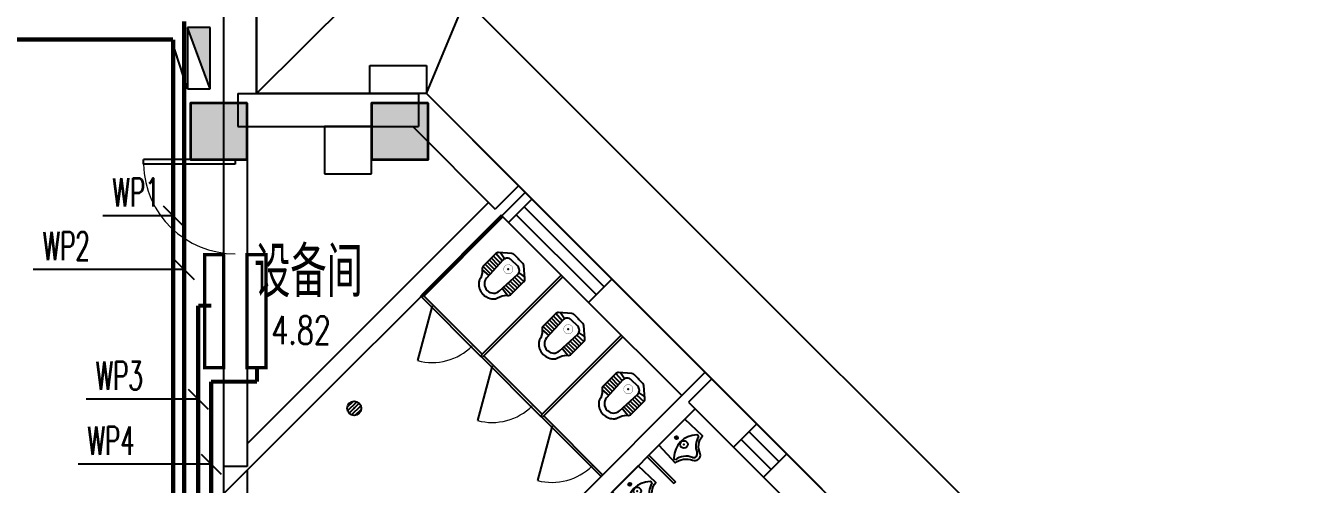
# Model space of a CAD drawing. Extents: x 815029915 to 815825525, y 579155098 to 579748855.
# Drawn here: x 815353715 to 815367232, y 579478068 to 579482940 of the extents above; entities that cross this region are included whole.
import ezdxf

# ---------------------------------------------------------------- set-up
doc = ezdxf.new("R2010")
doc.units = 0
doc.header["$LTSCALE"] = 100
doc.header["$MEASUREMENT"] = 0
for name, color, linetype in [('AXIS', 3, 'Continuous'), ('COLUMN', 9, 'Continuous'), ('DOOR_FIRE', 4, 'Continuous'), ('GROUND', 2, 'Continuous'), ('H-供暖-散热器', 4, 'Continuous'), ('LATRINE', 6, 'Continuous'), ('LVTRY', 6, 'Continuous'), ('P-消火栓', 7, 'Continuous'), ('SPACE', 7, 'Continuous'), ('WALL', 9, 'Continuous'), ('WINDOW', 4, 'Continuous'), ('电-强电平面-标注', 3, 'Continuous'), ('电-强电平面-线缆', 3, 'Continuous')]:
    doc.layers.add(name, color=color, linetype=linetype)
doc.layers.add('柱填充', color=9, linetype='Continuous', lineweight=18)
doc.layers.add('砼柱', color=2, linetype='Continuous', lineweight=35)
doc.styles.add('_TCH_DIM_T3', font='SIMPLEX', dxfattribs={"width": 0.705882, "bigfont": 'GBCBIG'})
doc.styles.add('_TCH_SPACE', font='SIMPLEX', dxfattribs={"height": 5, "bigfont": 'GBCBIG'})
doc.styles.add('ELEC-DIM', font='simplex.shx', dxfattribs={"width": 0.6, "bigfont": 'HZTXT.shx'})
doc.dimstyles.new('_TCH_ARCH-100', dxfattribs={"dimscale": 100, "dimtxt": 2.975, "dimasz": 1, "dimexe": 2.5, "dimexo": 3, "dimgap": 1, "dimtad": 1, "dimdec": 0, "dimzin": 0, "dimdsep": 46, "dimtxsty": '_TCH_DIM_T3', "dimblk": 'ARCHTICK', "dimcen": 0.09, "dimclrt": 7, "dimazin": 2, "dimtfac": 1, "dimtdec": 0, "dimtix": 1, "dimtmove": 2, "dimatfit": 3, "dimfxl": 0, "dimtolj": 1, "dimtzin": 0, "dimarcsym": 0})

# ---------------------------------------------------------------- blocks, each defined once
blk = doc.blocks.new('$TWTSYS$00000508')
for p, q in [((-0.5, 0.5), (0.324, 1.224)), ((-0.5, 0.5), (-0.5, -0.5)), ((-0.5, -0.5), (0.5, 0.5)), ((0.5, 0.5), (-0.5, 0.5)), ((0.5, -0.5), (0.5, 0.5)), ((-0.5, -0.5), (0.5, -0.5))]:
    blk.add_line(p, q)
blk.add_solid([(0.5, -0.5), (0.5, 0.5), (-0.5, -0.5)])
blk = doc.blocks.new('$TCHSYS$WIN2D')
for p, q in [((-0.5, 0.5), (0.5, 0.5)), ((-0.5, 0.5), (-0.5, -0.5)), ((0.5, 0.5), (0.5, -0.5)), ((0.5, 0.167), (-0.5, 0.167)), ((0.5, -0.167), (-0.5, -0.167)), ((-0.5, -0.5), (0.5, -0.5))]:
    blk.add_line(p, q)
blk = doc.blocks.new('$lvtry$00000171')
for p, q in [((-74, 11), (-11, 74)), ((-70, -27), (27, 70)), ((-53, -53), (53, 53)), ((-27, -70), (70, 27)), ((11, -74), (74, -11))]:
    blk.add_line(p, q)
blk.add_circle((0, 0), 75)
blk.add_point((0, 0))
blk = doc.blocks.new('$lvtry$00000227')
at = {"color": 0}
blk.add_line((-181, -234), (-181, -234), dxfattribs=at)
blk.add_lwpolyline([(53, -374, -0.307493), (205, -257), (195, 0), (-195, 0), (-205, -256, -0.265776), (-54, -366, 0.591279)], format="xyb", close=True, dxfattribs=at)
for centre, radius in [((-6, -75), 15.8), ((-1, -182), 40.3)]:
    blk.add_circle(centre, radius, dxfattribs=at)
for centre, radius, start, end in [((-161, -223), 22.7, 134.5857, 206.4573), ((-200, -412), 179, 22.2984, 83.8043), ((-5, -382), 245, 45.4143, 134.5857), ((199, -407), 174, 100.5676, 157.7034), ((153, -222), 20.3, 314.5857, 45.4143), ((1, -326), 39.6, 206.4354, 337.7034)]:
    blk.add_arc(centre, radius, start, end, dxfattribs=at)
for p in [(-6, -75), (-1, -182)]:
    blk.add_point(p, dxfattribs=at)
blk = doc.blocks.new('$TCHSYS$APDOOR2D')
blk.add_line((0.5, 0), (0, 0.866))
at = {"lineweight": 13}
blk.add_arc((0.5, 0), 1, 120, 180, dxfattribs=at)
blk = doc.blocks.new('$lvtry$00000205')
at = {"color": 0}
for p, q in [((-109, -134, 0), (-210, -128, 0)), ((-106, -103, 0), (-182, -88, 0)), ((-109, -124, 0), (-97, -382, 0)), ((48, -60, 0), (-48, -60, 0)), ((97, -382, 0), (109, -124, 0)), ((106, -103, 0), (182, -88, 0)), ((109, -134, 0), (210, -128, 0)), ((-107, -166, 0), (-210, -166, 0)), ((-106, -197, 0), (-210, -197, 0)), ((-104, -227, 0), (-210, -227, 0)), ((-103, -258, 0), (-210, -258, 0)), ((103, -258, 0), (210, -258, 0)), ((104, -227, 0), (210, -227, 0)), ((106, -197, 0), (210, -197, 0)), ((107, -166, 0), (210, -166, 0)), ((-101, -289, 0), (-210, -289, 0)), ((-100, -320, 0), (-210, -320, 0)), ((-191, -354, 0), (-99, -345, 0)), ((191, -354, 0), (99, -345, 0)), ((100, -320, 0), (210, -320, 0)), ((101, -289, 0), (210, -289, 0)), ((-4, -470, 0), (4, -470, 0))]:
    blk.add_line(p, q, dxfattribs=at)
at = {"color": 0, "elevation": 0}
blk.add_lwpolyline([(184, -360, -0.046574), (191, -354, 0.248797), (210, -318), (210, -128, 0.218491), (198, -101), (90, -9, 0.179479), (67, 0), (-67, 0, 0.179479), (-90, -9), (-198, -101, 0.218491), (-210, -128), (-210, -318, 0.248797), (-191, -354, -0.046574), (-184, -360, -0.139709), (-135, -448, 0.12003), (-120, -477, 0.218108), (-4, -530), (4, -530, 0.218108), (120, -477, 0.12003), (135, -448, -0.139709)], format="xyb", close=True, dxfattribs=at)
at = {"color": 0, "const_width": 3, "elevation": 0}
blk.add_lwpolyline([(49, -153, 1), (-49, -153, 1)], format="xyb", close=True, dxfattribs=at)
at = {"color": 0}
for centre, radius, start, end in [((-48, -121, 0), 61, 90, 182.693), ((48, -121, 0), 61, 357.307, 90), ((-4, -377, 0), 92.8, 182.693, 270), ((4, -377, 0), 92.8, 270, 357.307)]:
    blk.add_arc(centre, radius, start, end, dxfattribs=at)
for p in [(0, 0), (0, -153, 0)]:
    blk.add_point(p, dxfattribs=at)
blk = doc.blocks.new('$DorLib2D$00000001')
for p, q in [((0.45, 0.975), (0.5, 0.975)), ((0.45, 0), (0.45, 0.975)), ((0.5, 0), (0.5, 0.975)), ((0.5, 0), (0.45, 0))]:
    blk.add_line(p, q)
at = {"lineweight": 13}
blk.add_arc((0.475, 0), 0.975, 91.4693, 180, dxfattribs=at)
blk = doc.blocks.new('_ArchTick')
at = {"color": 0, "linetype": 'ByBlock', "const_width": 0.4}
blk.add_lwpolyline([(-0.5, -0.5), (0.5, 0.5)], dxfattribs=at)
blk = doc.blocks.new('*D352')
at = {"layer": 'AXIS', "color": 0, "lineweight": -2, "transparency": 16777216}
for p, q in [((815363683, 579487815), (815365982, 579490113)), ((815365805, 579489936), (815403281, 579452460)), ((815401160, 579450338), (815403458, 579452636))]:
    blk.add_line(p, q, dxfattribs=at)
at = {"layer": 'Defpoints', "color": 0, "transparency": 16777216}
for p in [(815363471, 579487603), (815403281, 579452460), (815400948, 579450126)]:
    blk.add_point(p, dxfattribs=at)
at = {"layer": 'AXIS', "color": 0, "lineweight": -2, "transparency": 16777216, "xscale": 100, "yscale": 100, "zscale": 100}
for p, rotation in [((815365805, 579489936), 135.0000000001822), ((815403281, 579452460), 315.0000000001822)]:
    blk.add_blockref('_ArchTick', p, dxfattribs=dict(at, rotation=rotation))
at = {"layer": 'AXIS', "color": 7, "transparency": 16777216, "insert": (815384719, 579471374), "char_height": 297.5, "attachment_point": 5, "rotation": 315, "style": '_TCH_DIM_T3'}
blk.add_mtext('\\A1;53000', dxfattribs=at)

msp = doc.modelspace()

# ---------------------------------------------------------------- hatches: boundary and pattern name
at = {"layer": '柱填充', "lineweight": 18}
for points in [[(815356066.1, 579482116.7), (815355466.1, 579482116.7), (815355466.1, 579481516.7), (815356066.1, 579481516.7)], [(815357986.1, 579482116.7), (815357386.1, 579482116.7), (815357386.1, 579481516.7), (815357986.1, 579481516.7)]]:
    msp.add_hatch(color=250, dxfattribs=at).paths.add_polyline_path(points)

# ---------------------------------------------------------------- linework, layer by layer
for p, q in [((815356166.1, 579482216.7), (815356166.1, 579483716.7)), ((815357368, 579482216.7), (815357368, 579482516.7)), ((815357368, 579482516.7), (815357968, 579482516.7)), ((815357968, 579482516.7), (815357968, 579482216.7)), ((815357968, 579482216.7), (815356166.1, 579482216.7)), ((815366370.4, 579473814.2), (815357968, 579482216.7)), ((815357386.1, 579481866.7), (815356886.1, 579481866.7)), ((815356886.1, 579481866.7), (815356886.1, 579481366.7)), ((815357386.1, 579481366.7), (815357386.1, 579481866.7)), ((815356886.1, 579481366.7), (815357386.1, 579481366.7))]:
    msp.add_line(p, q)
at = {"layer": 'COLUMN'}
for points in [[(815355466.1, 579481516.7), (815356066.1, 579481516.7), (815356066.1, 579482116.7), (815355466.1, 579482116.7)], [(815357386.1, 579481516.7), (815357986.1, 579481516.7), (815357986.1, 579482116.7), (815357386.1, 579482116.7)]]:
    msp.add_lwpolyline(points, close=True, dxfattribs=at)
at = {"layer": 'DOOR_FIRE'}
for p, q in [((815355816.1, 579481516.7), (815355816.1, 579480516.7)), ((815356066.1, 579481516.7), (815356066.1, 579480516.7))]:
    msp.add_line(p, q, dxfattribs=at)
at = {"layer": 'GROUND'}
for p, q in [((815356166.1, 579482216.7), (815357166.1, 579483216.7)), ((815357968, 579482216.7), (815358382.2, 579483216.7))]:
    msp.add_line(p, q, dxfattribs=at)
for points in [[(815357166.1, 579459616.7), (815357166.1, 579463643.9), (815376340.6, 579444469.3), (815374007.2, 579442135.9), (815384189.5, 579431953.5), (815394371.9, 579442135.9), (815390341.4, 579446166.4), (815396493.2, 579452318.2), (815369976.7, 579478834.7), (815366370.4, 579475228.5), (815358382.2, 579483216.7), (815357166.1, 579483216.7), (815357166.1, 579484716.7), (815341866.1, 579484716.7), (815341866.1, 579485616.7), (815333466.1, 579485616.7), (815333466.1, 579478716.7), (815329866.1, 579478716.7), (815329866.1, 579481716.7), (815309466.1, 579481716.7)], [(815356166.1, 579459616.7), (815356166.1, 579466058.1), (815377754.9, 579444469.3), (815375421.4, 579442135.9), (815384189.5, 579433367.7), (815392957.6, 579442135.9), (815388927.1, 579446166.4), (815395079, 579452318.2), (815369976.7, 579477420.5), (815366370.4, 579473814.2), (815357968, 579482216.7), (815356166.1, 579482216.7), (815356166.1, 579483716.7), (815340866.1, 579483716.7), (815340866.1, 579484616.7), (815334466.1, 579484616.7), (815334466.1, 579477716.7), (815328866.1, 579477716.7), (815328866.1, 579480716.7), (815310466.1, 579480716.7)]]:
    msp.add_lwpolyline(points, dxfattribs=at)
at = {"layer": 'H-供暖-散热器', "const_width": 35}
for points in [[(815355816.1, 579479308.8), (815355816.1, 579480508.8), (815355616.1, 579480508.8), (815355616.1, 579479308.8)], [(815356266.1, 579479308.8), (815356266.1, 579480508.8), (815356066.1, 579480508.8), (815356066.1, 579479308.8)]]:
    msp.add_lwpolyline(points, close=True, dxfattribs=at)
at = {"layer": 'LATRINE'}
for p, q in [((815358763.3, 579480926.4), (815357914.8, 579480077.8)), ((815358781, 579480908.7), (815357932.5, 579480060.2)), ((815358781, 579480908.7), (815358763.3, 579480926.4)), ((815359399.6, 579480290.1), (815358551.1, 579479441.6)), ((815359417.3, 579480272.4), (815359399.6, 579480290.1)), ((815359417.3, 579480272.4), (815358568.7, 579479423.9)), ((815358551.1, 579479423.9), (815357906, 579480069)), ((815357932.5, 579480060.2), (815357914.8, 579480077.8)), ((815358559.9, 579479450.4), (815357941.3, 579480069)), ((815360035.9, 579479653.9), (815359187.3, 579478805.3)), ((815360053.5, 579479636.2), (815359205, 579478787.6)), ((815360053.5, 579479636.2), (815360035.9, 579479653.9)), ((815359187.3, 579478787.6), (815358542.2, 579479432.7)), ((815358568.7, 579479423.9), (815358551.1, 579479441.6)), ((815359196.2, 579478814.2), (815358577.6, 579479432.7)), ((815359820.9, 579478154.1), (815359178.5, 579478796.5)), ((815359205, 579478787.6), (815359187.3, 579478805.3)), ((815359838.5, 579478171.8), (815359213.8, 579478796.5)), ((815360311.8, 579478362.3), (815360594.7, 579478079.4)), ((815360329.5, 579478379.9), (815360612.4, 579478097.1)), ((815360612.4, 579478097.1), (815360594.7, 579478079.4))]:
    msp.add_line(p, q, dxfattribs=at)
at = {"layer": 'WALL'}
for p, q in [((815355816.1, 579483516.7), (815355816.1, 579482016.7)), ((815356166.1, 579483516.7), (815356166.1, 579482216.7)), ((815355816.1, 579482216.7), (815355816.1, 579478259.1)), ((815355966.1, 579482216.7), (815357885.2, 579482216.7)), ((815355966.1, 579482216.7), (815355966.1, 579481866.7)), ((815357885.2, 579482216.7), (815357885.2, 579481866.7)), ((815357968, 579482216.7), (815358945.8, 579481238.9)), ((815355966.1, 579481866.7), (815357885.2, 579481866.7)), ((815356066.1, 579481866.7), (815356066.1, 579478259.1)), ((815357823, 579481866.7), (815358698.3, 579480991.4)), ((815358945.8, 579481238.9), (815358698.3, 579480991.4)), ((815358945.8, 579481238.9), (815359087.7, 579481097)), ((815359016.5, 579481168.2), (815355816.1, 579477967.7)), ((815358627.6, 579481062.1), (815356066.1, 579478500.5)), ((815358769, 579480920.7), (815358840.2, 579480849.5)), ((815359936.2, 579480248.5), (815360996.4, 579479188.3)), ((815359688.7, 579480001), (815360678.2, 579479011.5)), ((815360925.7, 579479259), (815359122.7, 579477456)), ((815360996.4, 579479188.3), (815360748.9, 579478940.8)), ((815360996.4, 579479188.3), (815361473.7, 579478711)), ((815360748.9, 579478940.8), (815361226.2, 579478463.5)), ((815360819.6, 579478870.1), (815359405.5, 579477456)), ((815361791.9, 579478392.8), (815363100.1, 579477084.6)), ((815355816.1, 579478259.1), (815355816.1, 579477816.7)), ((815356066.1, 579478259.1), (815355816.1, 579478259.1)), ((815356066.1, 579478217.7), (815356066.1, 579477816.7)), ((815361544.4, 579478145.3), (815361810.1, 579477879.7))]:
    msp.add_line(p, q, dxfattribs=at)
for points in [[(815359087.7, 579481097), (815358840.2, 579480849.5)], [(815359936.2, 579480248.5), (815359688.7, 579480001)], [(815361473.7, 579478711), (815361226.2, 579478463.5)], [(815361791.9, 579478392.8), (815361544.4, 579478145.3)]]:
    msp.add_lwpolyline(points, dxfattribs=at)
at = {"layer": '电-强电平面-标注', "color": 1}
for p, q in [((815355175, 579481025.1), (815355387.2, 579480813)), ((815355164.9, 579480919), (815354536.3, 579480919)), ((815355281.1, 579480919), (815355164.9, 579480919)), ((815355293.6, 579480455), (815355505.7, 579480242.9)), ((815354502.5, 579480349), (815353796.7, 579480349)), ((815355399.6, 579480349), (815354502.5, 579480349)), ((815355441.2, 579479078.6), (815355653.3, 579478866.4)), ((815355064.4, 579478972.5), (815354358.7, 579478972.5)), ((815355547.3, 579478972.5), (815355064.4, 579478972.5)), ((815355578.7, 579478390.3), (815355790.8, 579478178.2)), ((815354986.5, 579478284.3), (815354272.2, 579478284.3)), ((815355684.7, 579478284.3), (815354986.5, 579478284.3))]:
    msp.add_line(p, q, dxfattribs=at)
at = {"layer": '电-强电平面-线缆', "color": 1, "linetype": 'Continuous', "const_width": 45}
for points in [[(815355399.6, 579477049.9), (815355399.6, 579482985.3)], [(815341894.9, 579482790.2), (815355281.1, 579482790.2)], [(815355281.1, 579477049.9), (815355281.1, 579482790.2)], [(815355547.3, 579477049.9), (815355547.3, 579479966.1)], [(815355547.3, 579479966.1), (815355686, 579479966.1)], [(815356171.7, 579479160), (815356171.7, 579479306.5)], [(815355684.7, 579477049.9), (815355684.7, 579479160)], [(815355684.7, 579479160), (815356171.7, 579479160)]]:
    msp.add_lwpolyline(points, dxfattribs=at)
at = {"layer": '砼柱', "color": 3, "lineweight": 35}
for points in [[(815356066.1, 579482116.7), (815355466.1, 579482116.7), (815355466.1, 579481516.7), (815356066.1, 579481516.7)], [(815357986.1, 579482116.7), (815357386.1, 579482116.7), (815357386.1, 579481516.7), (815357986.1, 579481516.7)]]:
    msp.add_lwpolyline(points, close=True, dxfattribs=at)

# ---------------------------------------------------------------- block references
at = {"layer": 'DOOR_FIRE', "xscale": -1000, "yscale": -1000, "zscale": 1000, "rotation": 270.0000000000008}
msp.add_blockref('$DorLib2D$00000001', (815355941.1, 579481016.7), dxfattribs=at)
at = {"layer": 'LATRINE', "xscale": 600, "yscale": 600, "zscale": 600, "rotation": 135}
for p in [(815358241.8, 579479750.9), (815358878, 579479114.6), (815359514.3, 579478478.3)]:
    msp.add_blockref('$TCHSYS$APDOOR2D', p, dxfattribs=at)
at = {"layer": 'LVTRY'}
for name, p, rotation in [('$lvtry$00000205', (815358945.8, 579480461), 315), ('$lvtry$00000205', (815359582.2, 579479824.7), 315), ('$lvtry$00000205', (815360218.6, 579479188.3), 315), ('$lvtry$00000227', (815360572.2, 579478622.6), 45), ('$lvtry$00000227', (815360077.2, 579478127.6), 45)]:
    msp.add_blockref(name, p, dxfattribs=dict(at, rotation=rotation))
msp.add_blockref('$lvtry$00000171', (815357202.3, 579478876.8), dxfattribs=at)
at = {"layer": 'P-消火栓', "xscale": 650, "yscale": 240, "zscale": 650, "rotation": 89.99999999999999}
msp.add_blockref('$TWTSYS$00000508', (815355555.6, 579482591.7), dxfattribs=at)
at = {"layer": 'WINDOW', "yscale": -350, "rotation": 315.0000000000008}
for p, xscale, zscale in [((815359388.2, 579480549), 1200.000000030537, 1200.000000030537), ((815361509.1, 579478428.1), 449.9999998850108, 449.9999998850108)]:
    msp.add_blockref('$TCHSYS$WIN2D', p, dxfattribs=dict(at, xscale=xscale, zscale=zscale))

# ---------------------------------------------------------------- texts
at = {"layer": 'SPACE', "style": '_TCH_SPACE'}
msp.add_text('设备间', height=533.33, dxfattribs=at).set_placement((815356141.2, 579480057.6))
at = {"layer": 'SPACE', "style": '_TCH_SPACE', "width": 0.705882}
msp.add_text('4.82', height=297.5, dxfattribs=at).set_placement((815356324.5, 579479558.9))
at = {"layer": '电-强电平面-标注', "color": 1, "style": 'ELEC-DIM', "width": 0.6}
for s, p in [('WP1', (815354636.3, 579481019)), ('WP2', (815353896.7, 579480449)), ('WP3', (815354458.7, 579479072.5)), ('WP4', (815354372.2, 579478384.3))]:
    msp.add_text(s, height=300, dxfattribs=at).set_placement(p)

# ---------------------------------------------------------------- dimensions: what is measured, and where the dimension line sits
at = {"layer": 'AXIS'}
dim = msp.add_aligned_dim(p1=(815363471.3, 579487602.8), p2=(815400948, 579450126.2), distance=3300, dimstyle='_TCH_ARCH-100', dxfattribs=at)
dim.commit()
dim.dimension.update_dxf_attribs({"geometry": '*D352', "text_midpoint": (815384719, 579471373.8)})

doc.saveas('drawing.dxf')
